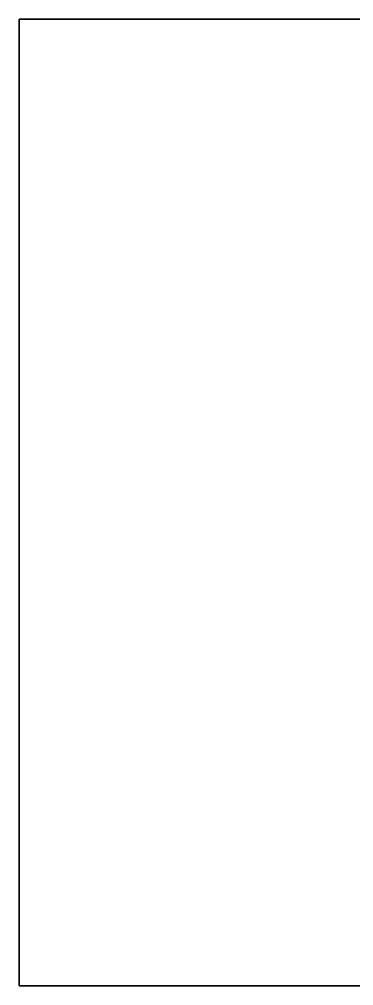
# Model space of a CAD drawing. Header units: metres. Extents: x -80 to 80, y -80 to 80.
# Drawn here: x -80 to -24.6, y -80 to 80 of the extents above; entities that cross this region are included whole.
import ezdxf

# ---------------------------------------------------------------- set-up
doc = ezdxf.new("R2010")
doc.units = ezdxf.units.M
doc.layers.add('ARM_BASE', color=3, linetype='Continuous')

msp = doc.modelspace()

# ---------------------------------------------------------------- linework, layer by layer
at = {"layer": 'ARM_BASE'}
for points in [[(-80, -80), (-80, 80), (80, 80), (80, -80)], [(-80, 80), (-80, 80, 90), (80, 80, 90), (80, 80)], [(-80, -80), (-80, -80, 90), (-80, 80, 90), (-80, 80)], [(-80, -80, 90), (80, -80, 90), (80, 80, 90), (-80, 80, 90)], [(-80, -80), (80, -80), (80, -80, 90), (-80, -80, 90)]]:
    msp.add_3dface(points, dxfattribs=at)

doc.saveas('drawing.dxf')
